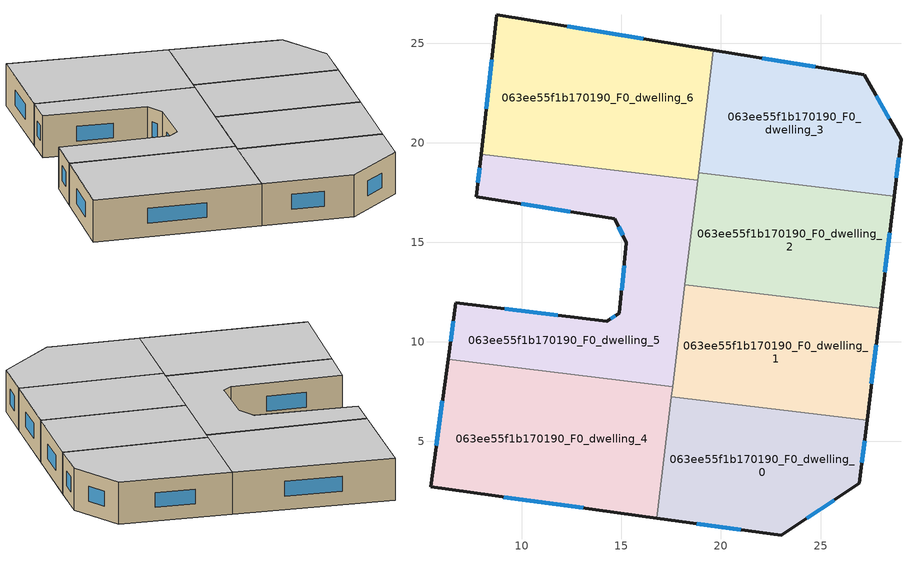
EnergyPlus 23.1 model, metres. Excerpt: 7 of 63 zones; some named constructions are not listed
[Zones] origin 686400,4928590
063ee55f1b170190_F0_dwelling_0
 floor ground (EU_floor_Construction): 27.34,6.05 26.95,2.88 23.02,0.28 16.76,1.14 17.5,7.25 z0
 wall outside (EU_wall_Construction): 16.76,1.14 23.02,0.28 26.95,2.88 27.34,6.05 z0:3
 wall to 063ee55f1b170190_F0_dwelling_1 (EU_wall_Construction): 27.34,6.05 17.5,7.25 z0:3
 wall to 063ee55f1b170190_F0_dwelling_4 (EU_wall_Construction): 17.5,7.25 16.76,1.14 z0:3
 window (EU_Window_Construction): 27.08,3.91 27.21,5.02 / 24.3,1.12 25.68,2.04 / 18.79,0.86 20.99,0.56 z0.97:2.03
 ceiling to 063ee55f1b170190_F1_dwelling_0 (EU_floor_Construction): 26.95,2.88 27.34,6.05 17.5,7.25 16.76,1.14 23.02,0.28 z3
063ee55f1b170190_F0_dwelling_1
 floor ground (EU_floor_Construction): 28.02,11.67 27.34,6.05 17.5,7.25 18.19,12.87 z0
 wall outside (EU_wall_Construction): 27.34,6.05 28.02,11.67 z0:3
 wall to 063ee55f1b170190_F0_dwelling_2 (EU_wall_Construction): 28.02,11.67 18.19,12.87 z0:3
 wall to 063ee55f1b170190_F0_dwelling_5 (EU_wall_Construction): 18.19,12.87 17.56,7.74 z0:3
 wall to 063ee55f1b170190_F0_dwelling_4 (EU_wall_Construction): 17.56,7.74 17.5,7.24 z0:3
 window (EU_Window_Construction): 27.56,7.87 27.8,9.85 z0.97:2.03
 ceiling to 063ee55f1b170190_F1_dwelling_1 (EU_floor_Construction): 27.34,6.05 28.02,11.67 18.19,12.87 17.5,7.25 z3
063ee55f1b170190_F0_dwelling_2
 floor ground (EU_floor_Construction): 28.7,17.3 28.02,11.67 18.19,12.87 18.87,18.49 z0
 wall outside (EU_wall_Construction): 28.02,11.67 28.7,17.3 z0:3
 wall to 063ee55f1b170190_F0_dwelling_3 (EU_wall_Construction): 28.7,17.3 18.87,18.49 z0:3
 wall to 063ee55f1b170190_F0_dwelling_6 (EU_wall_Construction): 18.87,18.49 18.82,18.11 z0:3
 wall to 063ee55f1b170190_F0_dwelling_5 (EU_wall_Construction): 18.82,18.11 18.19,12.87 z0:3
 window (EU_Window_Construction): 28.24,13.5 28.48,15.48 z0.97:2.03
 ceiling to 063ee55f1b170190_F1_dwelling_2 (EU_floor_Construction): 28.02,11.67 28.7,17.3 18.87,18.49 18.19,12.87 z3
063ee55f1b170190_F0_dwelling_3
 floor ground (EU_floor_Construction): 27.19,23.41 29.04,20.16 28.7,17.3 18.87,18.49 19.62,24.65 z0
 wall outside (EU_wall_Construction): 28.7,17.3 29.04,20.16 27.19,23.41 19.62,24.65 z0:3
 wall to 063ee55f1b170190_F0_dwelling_6 (EU_wall_Construction): 19.62,24.65 18.87,18.49 z0:3
 window (EU_Window_Construction): 24.74,23.81 22.07,24.25 / 28.44,21.21 27.79,22.36 / 28.81,18.23 28.93,19.23 z0.97:2.03
 ceiling to 063ee55f1b170190_F1_dwelling_3 (EU_floor_Construction): 28.7,17.3 29.04,20.16 27.19,23.41 19.62,24.65 18.87,18.49 z3
063ee55f1b170190_F0_dwelling_4
 floor ground (EU_floor_Construction): 17.56,7.74 16.76,1.14 5.4,2.7 6.28,9.11 z0
 wall outside (EU_wall_Construction): 6.28,9.11 5.4,2.7 16.76,1.14 z0:3
 wall to 063ee55f1b170190_F0_dwelling_5 (EU_wall_Construction): 17.56,7.74 6.28,9.11 z0:3
 window (EU_Window_Construction): 9.09,2.2 13.08,1.65 / 6,7.03 5.69,4.78 z0.97:2.03
 ceiling to 063ee55f1b170190_F1_dwelling_4 (EU_floor_Construction): 16.76,1.14 17.56,7.74 6.28,9.11 5.4,2.7 z3
063ee55f1b170190_F0_dwelling_5
 floor ground (EU_floor_Construction): 18.82,18.11 17.56,7.74 6.28,9.11 6.68,11.95 14.25,11.02 14.89,11.44 15.24,14.96 14.67,16.17 7.7,17.29 7.95,19.43 z0
 wall outside (EU_wall_Construction): 7.95,19.43 7.7,17.29 14.67,16.17 15.24,14.96 14.89,11.44 14.25,11.02 6.68,11.95 6.28,9.11 z0:3
 wall to 063ee55f1b170190_F0_dwelling_6 (EU_wall_Construction): 18.82,18.11 7.95,19.43 z0:3
 window (EU_Window_Construction): 11.8,11.32 9.13,11.65 / 14.69,11.3 14.46,11.16 / 15.13,13.82 15.01,12.58 / 14.86,15.78 15.06,15.35 / 9.96,16.93 12.41,16.53 / 7.87,18.73 7.78,17.98 / 6.55,11.03 6.41,10.03 z0.97:2.03
 ceiling to 063ee55f1b170190_F1_dwelling_5 (EU_floor_Construction): 17.56,7.74 18.82,18.11 7.95,19.43 7.7,17.29 14.67,16.17 15.24,14.96 14.89,11.44 14.25,11.02 6.68,11.95 6.28,9.11 z3
063ee55f1b170190_F0_dwelling_6
 floor ground (EU_floor_Construction): 19.62,24.65 18.82,18.11 7.95,19.43 8.74,26.42 z0
 wall outside (EU_wall_Construction): 19.62,24.65 8.74,26.42 7.95,19.43 z0:3
 window (EU_Window_Construction): 8.49,24.15 8.21,21.69 / 16.09,25.22 12.27,25.84 z0.97:2.03
 ceiling to 063ee55f1b170190_F1_dwelling_6 (EU_floor_Construction): 18.82,18.11 19.62,24.65 8.74,26.42 7.95,19.43 z3
[SCHEDULE:FILE] Column Number=1; Rows to Skip at Top=0; Number of Hours of Data=8760; Column Separator=Comma; Interpolate to Timestep=No; Minutes per Item=60; Adjust Schedule for Daylight Savings=Yes
Name | File
EU_Step8_GainSchedule_063ee55f1b170190_F1_dwelling_5_f000 | ../../schedules/063ee55f1b170190/063ee55f1b170190_F1_dwelling_5_f000_gain.csv
EU_Step8_GainSchedule_063ee55f1b170190_F1_dwelling_6_f000 | ../../schedules/063ee55f1b170190/063ee55f1b170190_F1_dwelling_6_f000_gain.csv
EU_Step8_GainSchedule_063ee55f1b170190_F2_dwelling_0_f000 | ../../schedules/063ee55f1b170190/063ee55f1b170190_F2_dwelling_0_f000_gain.csv
EU_Step8_GainSchedule_063ee55f1b170190_F2_dwelling_1_f000 | ../../schedules/063ee55f1b170190/063ee55f1b170190_F2_dwelling_1_f000_gain.csv
EU_Step8_GainSchedule_063ee55f1b170190_F2_dwelling_2_f000 | ../../schedules/063ee55f1b170190/063ee55f1b170190_F2_dwelling_2_f000_gain.csv
EU_Step8_GainSchedule_063ee55f1b170190_F2_dwelling_3_f000 | ../../schedules/063ee55f1b170190/063ee55f1b170190_F2_dwelling_3_f000_gain.csv
EU_Step8_GainSchedule_063ee55f1b170190_F2_dwelling_4_f000 | ../../schedules/063ee55f1b170190/063ee55f1b170190_F2_dwelling_4_f000_gain.csv
EU_Step8_GainSchedule_063ee55f1b170190_F2_dwelling_5_f000 | ../../schedules/063ee55f1b170190/063ee55f1b170190_F2_dwelling_5_f000_gain.csv
EU_Step8_GainSchedule_063ee55f1b170190_F2_dwelling_6_f000 | ../../schedules/063ee55f1b170190/063ee55f1b170190_F2_dwelling_6_f000_gain.csv
EU_Step8_GainSchedule_063ee55f1b170190_F3_dwelling_0_f000 | ../../schedules/063ee55f1b170190/063ee55f1b170190_F3_dwelling_0_f000_gain.csv
EU_Step8_GainSchedule_063ee55f1b170190_F3_dwelling_1_f000 | ../../schedules/063ee55f1b170190/063ee55f1b170190_F3_dwelling_1_f000_gain.csv
EU_Step8_GainSchedule_063ee55f1b170190_F3_dwelling_2_f000 | ../../schedules/063ee55f1b170190/063ee55f1b170190_F3_dwelling_2_f000_gain.csv
EU_Step8_GainSchedule_063ee55f1b170190_F3_dwelling_3_f000 | ../../schedules/063ee55f1b170190/063ee55f1b170190_F3_dwelling_3_f000_gain.csv
EU_Step8_GainSchedule_063ee55f1b170190_F3_dwelling_4_f000 | ../../schedules/063ee55f1b170190/063ee55f1b170190_F3_dwelling_4_f000_gain.csv
EU_Step8_GainSchedule_063ee55f1b170190_F3_dwelling_5_f000 | ../../schedules/063ee55f1b170190/063ee55f1b170190_F3_dwelling_5_f000_gain.csv
EU_Step8_GainSchedule_063ee55f1b170190_F3_dwelling_6_f000 | ../../schedules/063ee55f1b170190/063ee55f1b170190_F3_dwelling_6_f000_gain.csv
EU_Step8_GainSchedule_063ee55f1b170190_F4_dwelling_0_f000 | ../../schedules/063ee55f1b170190/063ee55f1b170190_F4_dwelling_0_f000_gain.csv
EU_Step8_GainSchedule_063ee55f1b170190_F4_dwelling_1_f000 | ../../schedules/063ee55f1b170190/063ee55f1b170190_F4_dwelling_1_f000_gain.csv
EU_Step8_GainSchedule_063ee55f1b170190_F4_dwelling_2_f000 | ../../schedules/063ee55f1b170190/063ee55f1b170190_F4_dwelling_2_f000_gain.csv
EU_Step8_GainSchedule_063ee55f1b170190_F4_dwelling_3_f000 | ../../schedules/063ee55f1b170190/063ee55f1b170190_F4_dwelling_3_f000_gain.csv
EU_Step8_GainSchedule_063ee55f1b170190_F4_dwelling_4_f000 | ../../schedules/063ee55f1b170190/063ee55f1b170190_F4_dwelling_4_f000_gain.csv
EU_Step8_GainSchedule_063ee55f1b170190_F4_dwelling_5_f000 | ../../schedules/063ee55f1b170190/063ee55f1b170190_F4_dwelling_5_f000_gain.csv
EU_Step8_GainSchedule_063ee55f1b170190_F4_dwelling_6_f000 | ../../schedules/063ee55f1b170190/063ee55f1b170190_F4_dwelling_6_f000_gain.csv
